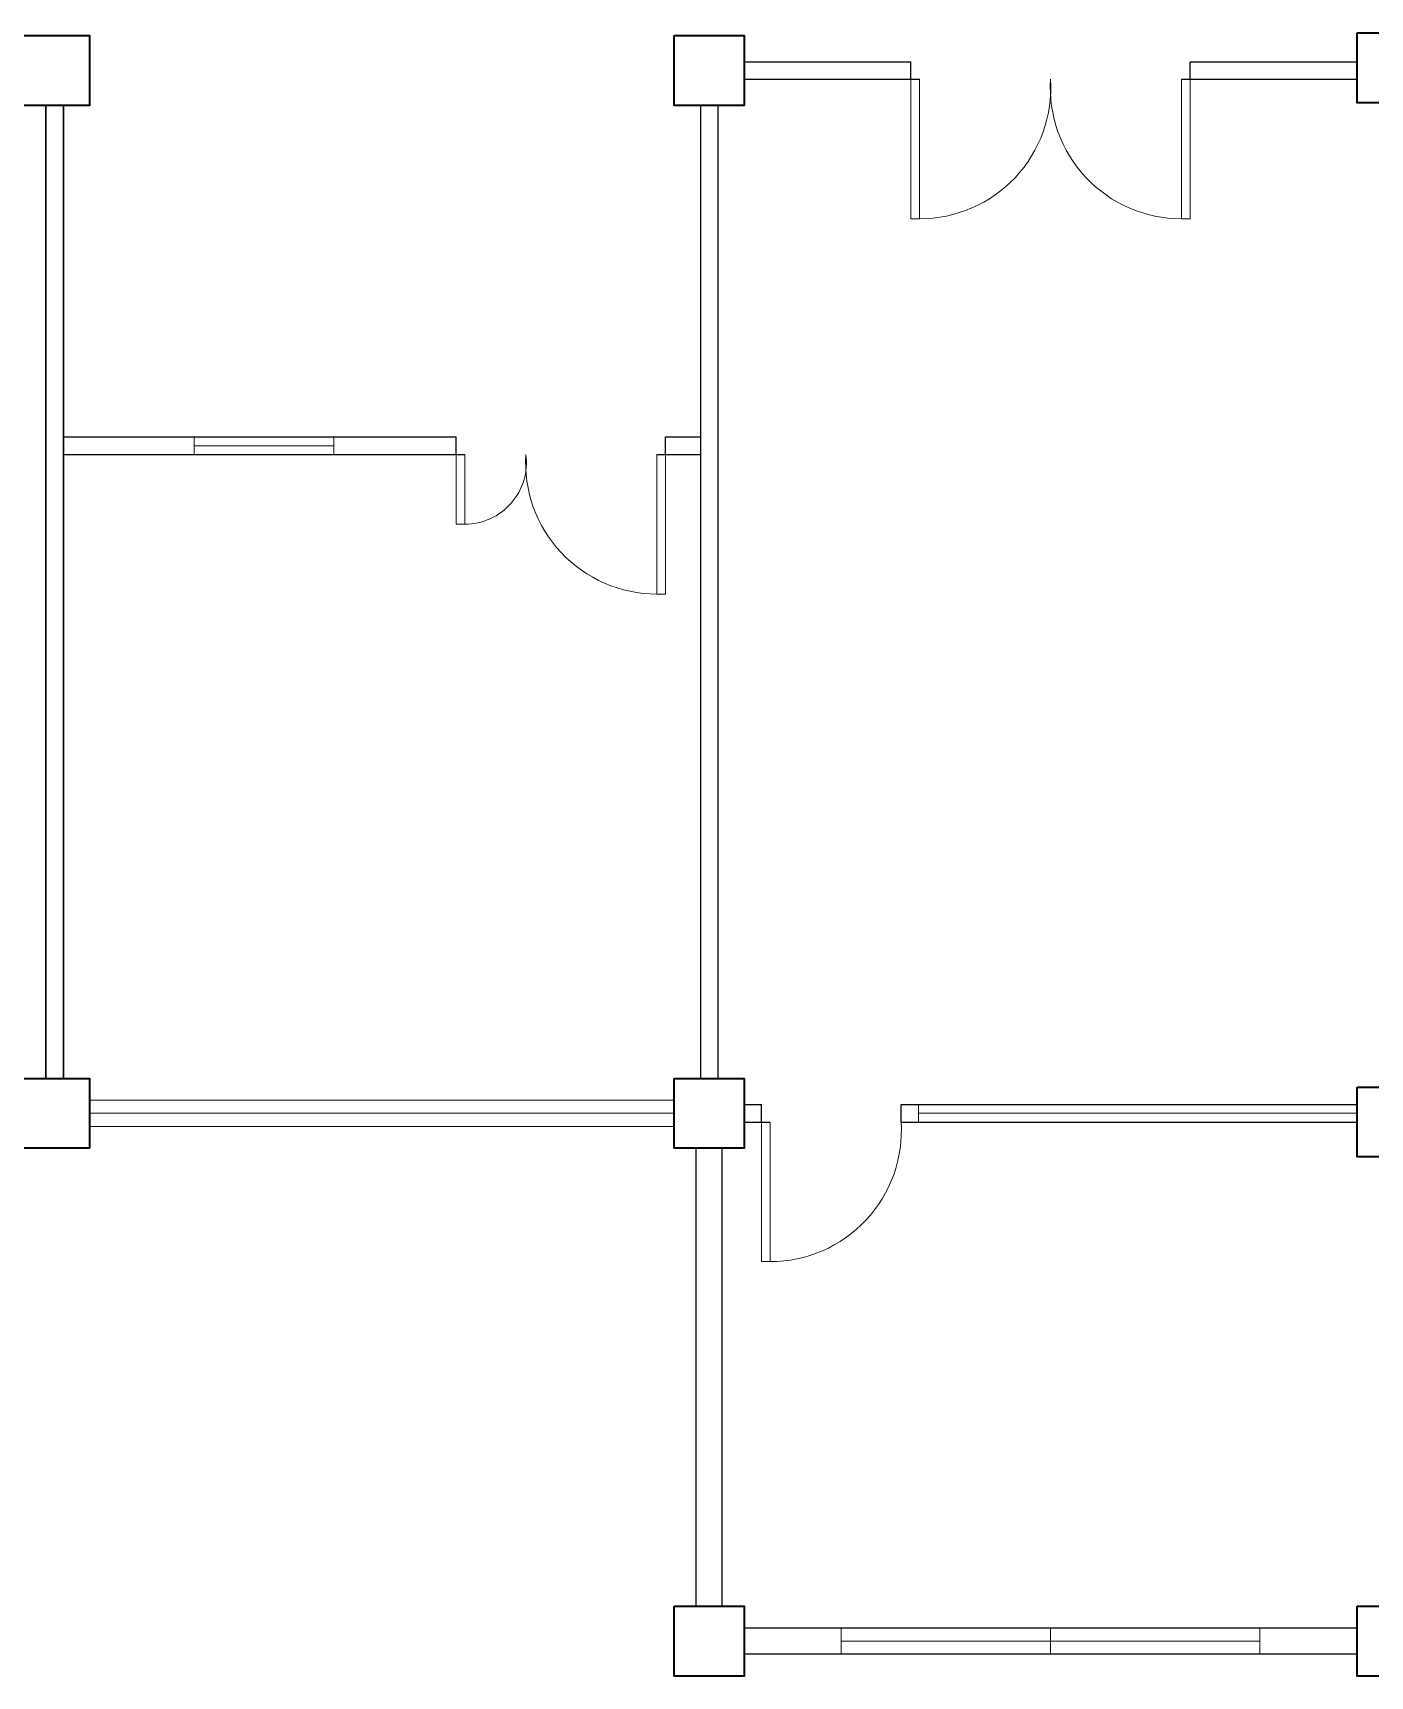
# Model space of a CAD drawing. Header units: millimetres. Extents: x 63005 to 126950, y 36019 to 74749.
# Drawn here: x 63219.61 to 63227.27, y 36140.8 to 36150.22 of the extents above; entities that cross this region are included whole.
import ezdxf

# ---------------------------------------------------------------- set-up
doc = ezdxf.new("R2010")
doc.units = ezdxf.units.MM
doc.header["$LTSCALE"] = 0.04

msp = doc.modelspace()

# ---------------------------------------------------------------- linework, layer by layer
at = {"color": 8, "linetype": 'ByBlock', "lineweight": 25}
for p, q in [((63223.6805, 36150.0525), (63224.6367, 36150.0525)), ((63224.6367, 36149.9525), (63224.6367, 36150.0525)), ((63226.2367, 36150.0525), (63227.193, 36150.0525)), ((63226.2367, 36149.9525), (63226.2367, 36150.0525)), ((63223.6805, 36149.9525), (63224.6867, 36149.9525)), ((63226.1867, 36149.9525), (63227.193, 36149.9525)), ((63219.6805, 36144.2275), (63219.6805, 36149.8025)), ((63219.6805, 36149.8025), (63219.6805, 36144.2275)), ((63219.7805, 36144.2275), (63219.7805, 36149.8025)), ((63219.7805, 36149.8025), (63219.7805, 36144.2275)), ((63223.4305, 36149.8025), (63223.4305, 36144.2275)), ((63223.5305, 36149.8025), (63223.5305, 36144.2275)), ((63219.7805, 36147.9025), (63222.0305, 36147.9025)), ((63222.0305, 36147.8025), (63222.0305, 36147.9025)), ((63223.2305, 36147.9025), (63223.4305, 36147.9025)), ((63223.2305, 36147.8025), (63223.2305, 36147.9025)), ((63219.7805, 36147.8025), (63222.0805, 36147.8025)), ((63223.1805, 36147.8025), (63223.4305, 36147.8025)), ((63219.7805, 36145.4525), (63219.7805, 36144.2275)), ((63223.6805, 36144.0775), (63223.7805, 36144.0775)), ((63223.7805, 36143.9775), (63223.7805, 36144.0775)), ((63224.5805, 36144.0775), (63227.193, 36144.0775)), ((63224.5805, 36143.9775), (63224.5805, 36144.0775)), ((63224.5805, 36144.0775), (63224.6805, 36144.0775)), ((63223.6805, 36143.9775), (63223.8305, 36143.9775)), ((63224.5805, 36143.9775), (63227.193, 36143.9775)), ((63223.4055, 36141.2025), (63223.4055, 36143.8275)), ((63223.5555, 36141.2025), (63223.5555, 36143.8275)), ((63227.193, 36141.0775), (63223.6805, 36141.0775)), ((63227.193, 36141.0775), (63225.3305, 36141.0775)), ((63227.193, 36140.9275), (63223.6805, 36140.9275))]:
    msp.add_line(p, q, dxfattribs=at)
at = {"color": 8, "linetype": 'ByBlock', "lineweight": 9}
for p, q in [((63219.7805, 36149.8025), (63219.7805, 36146.8275)), ((63219.7805, 36148.2025), (63219.7805, 36146.1025)), ((63220.9305, 36147.9025), (63220.5305, 36147.9025)), ((63220.5305, 36147.9025), (63220.5305, 36147.8025)), ((63221.3305, 36147.8525), (63220.5305, 36147.8525)), ((63221.3305, 36147.8025), (63221.3305, 36147.9025)), ((63220.5305, 36147.8025), (63221.3305, 36147.8025)), ((63223.2805, 36147.8025), (63223.1805, 36147.8025)), ((63219.7805, 36145.8275), (63219.7805, 36145.4525)), ((63223.2805, 36144.1025), (63219.9305, 36144.1025)), ((63220.3805, 36144.1025), (63219.9305, 36144.1025)), ((63220.3805, 36144.1025), (63222.2805, 36144.1025)), ((63222.8805, 36144.1025), (63222.2805, 36144.1025)), ((63224.6805, 36144.0775), (63224.6805, 36143.9775)), ((63219.9305, 36144.0275), (63223.2805, 36144.0275)), ((63224.6805, 36144.0275), (63227.193, 36144.0275)), ((63223.2805, 36143.9525), (63219.9305, 36143.9525)), ((63219.9305, 36143.9525), (63220.3805, 36143.9525)), ((63220.3805, 36143.9525), (63222.2805, 36143.9525)), ((63222.2805, 36143.9525), (63223.0305, 36143.9525)), ((63226.6367, 36141.0775), (63224.2367, 36141.0775)), ((63224.2367, 36141.0775), (63224.2367, 36140.9275)), ((63225.4367, 36140.9275), (63225.4367, 36141.0775)), ((63226.6367, 36140.9275), (63226.6367, 36141.0775)), ((63226.6367, 36141.0025), (63224.2367, 36141.0025)), ((63225.4367, 36140.9275), (63226.6367, 36140.9275))]:
    msp.add_line(p, q, dxfattribs=at)
at = {"color": 8, "linetype": 'ByBlock', "lineweight": 35}
for points in [[(63219.5305, 36150.2025), (63219.9305, 36150.2025), (63219.9305, 36149.8025), (63219.5305, 36149.8025)], [(63223.2805, 36150.2025), (63223.6805, 36150.2025), (63223.6805, 36149.8025), (63223.2805, 36149.8025)], [(63227.193, 36150.2179), (63227.593, 36150.2179), (63227.593, 36149.8179), (63227.193, 36149.8179)], [(63219.5305, 36144.2275), (63219.9305, 36144.2275), (63219.9305, 36143.8275), (63219.5305, 36143.8275)], [(63223.2805, 36144.2275), (63223.6805, 36144.2275), (63223.6805, 36143.8275), (63223.2805, 36143.8275)], [(63227.193, 36144.1775), (63227.593, 36144.1775), (63227.593, 36143.7775), (63227.193, 36143.7775)], [(63223.2805, 36141.2025), (63223.6805, 36141.2025), (63223.6805, 36140.8025), (63223.2805, 36140.8025)], [(63227.193, 36141.2025), (63227.593, 36141.2025), (63227.593, 36140.8025), (63227.193, 36140.8025)]]:
    msp.add_lwpolyline(points, close=True, dxfattribs=at)
at = {"color": 8, "linetype": 'ByBlock', "lineweight": 9}
for points in [[(63223.2805, 36150.2025), (63223.6805, 36150.2025), (63223.6805, 36149.8025), (63223.2805, 36149.8025)], [(63227.193, 36150.2179), (63227.593, 36150.2179), (63227.593, 36149.8179), (63227.193, 36149.8179)]]:
    msp.add_lwpolyline(points, close=True, dxfattribs=at)
at = {"color": 8, "lineweight": 13, "ltscale": 0.03}
for points in [[(63224.6367, 36149.9525), (63224.6867, 36149.9525), (63224.6867, 36149.1525), (63224.6367, 36149.1525)], [(63226.2367, 36149.9525), (63226.1867, 36149.9525), (63226.1867, 36149.1525), (63226.2367, 36149.1525)], [(63222.0305, 36147.8025), (63222.0805, 36147.8025), (63222.0805, 36147.4025), (63222.0305, 36147.4025)], [(63223.1805, 36147.8025), (63223.2305, 36147.8025), (63223.2305, 36147.0025), (63223.1805, 36147.0025)], [(63223.7805, 36143.9775), (63223.8305, 36143.9775), (63223.8305, 36143.1775), (63223.7805, 36143.1775)]]:
    msp.add_lwpolyline(points, close=True, dxfattribs=at)
at = {"color": 8, "lineweight": 9}
for points in [[(63220.5305, 36147.9025), (63221.3305, 36147.9025), (63221.3305, 36147.8025), (63220.5305, 36147.8025)], [(63224.6805, 36144.0775), (63227.193, 36144.0775), (63227.193, 36143.9775), (63224.6805, 36143.9775)], [(63224.2367, 36141.0775), (63226.6367, 36141.0775), (63226.6367, 36140.9275), (63224.2367, 36140.9275)]]:
    msp.add_lwpolyline(points, close=True, dxfattribs=at)
at = {"color": 8, "lineweight": 13, "ltscale": 0.03}
for centre, radius, start, end in [((63224.6867, 36149.9041), 0.7516, 270, 3.69522), ((63226.1867, 36149.9041), 0.7516, 176.30478, 270), ((63222.0805, 36147.7556), 0.3531, 270, 7.62815), ((63223.1805, 36147.7541), 0.7516, 176.30478, 270), ((63223.8305, 36143.9291), 0.7516, 270, 3.69522)]:
    msp.add_arc(centre, radius, start, end, dxfattribs=at)

doc.saveas('drawing.dxf')
